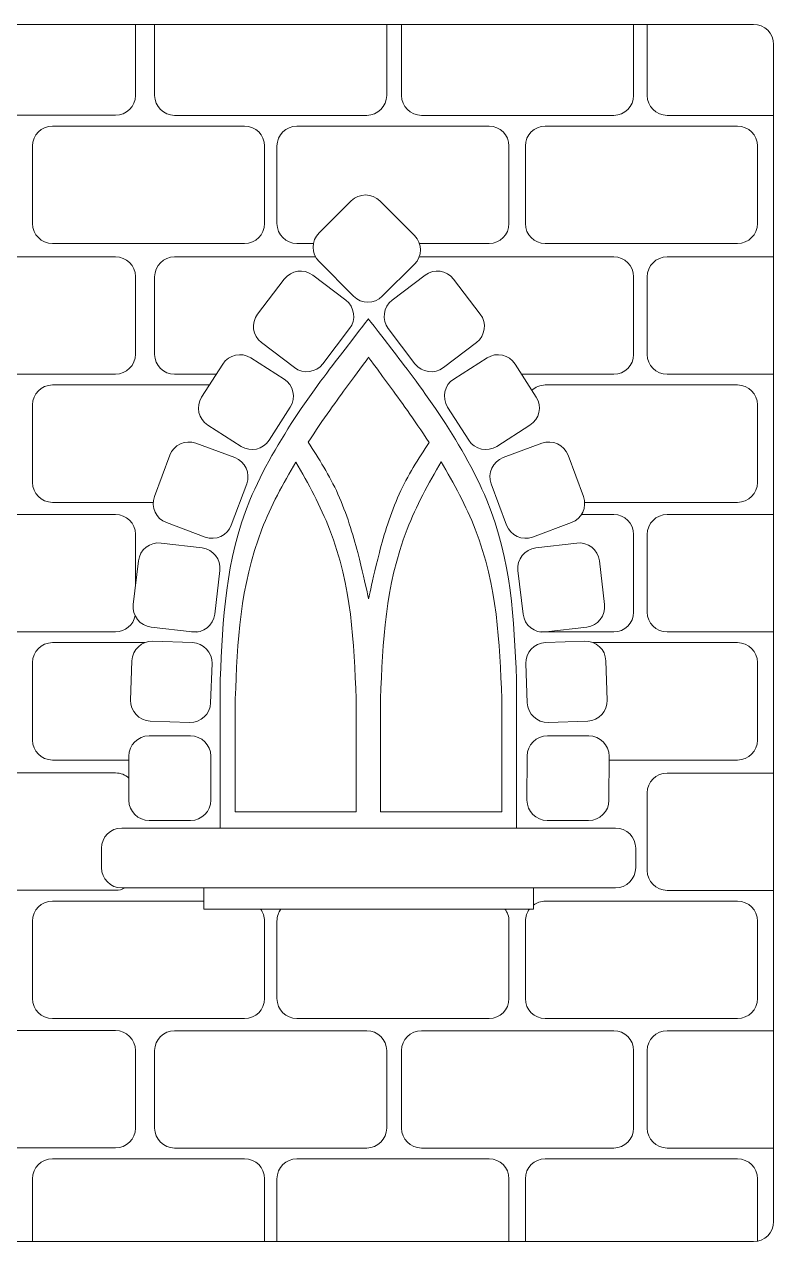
# Model space of a CAD drawing. Header units: millimetres. Extents: x -1420 to -489, y -454 to 898.
# Drawn here: x -964.7 to -780.2, y 289 to 589 of the extents above; entities that cross this region are included whole.
import ezdxf

# ---------------------------------------------------------------- set-up
doc = ezdxf.new("R2010")
doc.units = ezdxf.units.MM
doc.header["$MEASUREMENT"] = 0
doc.layers.add('Layer 1', color=7, linetype='Continuous')

msp = doc.modelspace()

# ---------------------------------------------------------------- linework, layer by layer
at = {"layer": 'Layer 1', "color": 1, "lineweight": 20}
for points, knots in [([(-1175.1605, 588.9537), (-1175.1605, 588.9537), (-785.1605, 588.9537), (-785.1605, 588.9537), (-785.1605, 588.9537), (-782.4066, 588.9537), (-780.1605, 586.7076), (-780.1605, 583.9537), (-780.1605, 583.9537), (-780.1605, 583.9537), (-780.1605, 293.9538), (-780.1605, 293.9538), (-780.1605, 293.9538), (-780.1604, 291.1999), (-782.4066, 288.9537), (-785.1605, 288.9537), (-785.1605, 288.9537), (-785.1605, 288.9537), (-1175.1605, 288.9537), (-1175.1605, 288.9537), (-1175.1605, 288.9537), (-1177.9144, 288.9537), (-1180.1605, 291.1998), (-1180.1605, 293.9537), (-1180.1605, 293.9537), (-1180.1605, 293.9537), (-1180.1605, 583.9537), (-1180.1605, 583.9537), (-1180.1605, 583.9537), (-1180.1605, 586.7076), (-1177.9144, 588.9537), (-1175.1605, 588.9537)], [0, 0, 0, 0, 0.11111111, 0.11111111, 0.11111111, 0.11111111, 0.22222222, 0.22222222, 0.22222222, 0.22222222, 0.33333333, 0.33333333, 0.33333333, 0.33333333, 0.44444444, 0.44444444, 0.44444444, 0.44444444, 0.55555556, 0.55555556, 0.55555556, 0.55555556, 0.66666667, 0.66666667, 0.66666667, 0.66666667, 0.77777778, 0.77777778, 0.77777778, 0.77777778, 1, 1, 1, 1]), ([(-894.7788, 485.9739), (-891.1058, 491.6523), (-887.534, 496.5202), (-885.1006, 499.8365), (-885.1006, 499.8365), (-879.8988, 506.9258), (-879.8987, 506.9258), (-879.8987, 506.9258)], [0, 0, 0, 0, 0.33333333, 0.33333333, 0.33333333, 0.33333333, 1, 1, 1, 1]), ([(-865.0247, 485.9151), (-868.711, 491.6187), (-872.2991, 496.5088), (-874.7409, 499.8365), (-874.7409, 499.8365), (-879.9427, 506.9258), (-879.9428, 506.9258), (-879.9428, 506.9258)], [0, 0, 0, 0, 0.33333333, 0.33333333, 0.33333333, 0.33333333, 1, 1, 1, 1]), ([(-894.7787, 485.9739), (-892.1672, 481.9132), (-889.5555, 477.8525), (-887.456, 473.1764), (-887.456, 473.1764), (-885.3565, 468.5002), (-883.769, 463.2084), (-882.6002, 458.7987), (-882.6002, 458.7987), (-881.4314, 454.389), (-880.6812, 450.8611), (-880.3062, 449.0972), (-880.3062, 449.0972), (-879.9311, 447.3333), (-879.9311, 447.3335), (-879.9311, 447.3335)], [0, 0, 0, 0, 0.2, 0.2, 0.2, 0.2, 0.4, 0.4, 0.4, 0.4, 0.6, 0.6, 0.6, 0.6, 1, 1, 1, 1]), ([(-865.0248, 485.9151), (-867.6559, 481.874), (-870.2871, 477.8329), (-872.3964, 473.1666), (-872.3964, 473.1666), (-874.5057, 468.5002), (-876.0932, 463.2084), (-877.262, 458.7987), (-877.262, 458.7987), (-878.4308, 454.389), (-879.181, 450.8611), (-879.556, 449.0972), (-879.556, 449.0972), (-879.9311, 447.3333), (-879.9311, 447.3335), (-879.9311, 447.3335)], [0, 0, 0, 0, 0.2, 0.2, 0.2, 0.2, 0.4, 0.4, 0.4, 0.4, 0.6, 0.6, 0.6, 0.6, 1, 1, 1, 1]), ([(-912.7483, 422.7358), (-912.2022, 436.6204), (-911.656, 450.5049), (-906.1811, 464.5366), (-906.1811, 464.5366), (-903.9828, 470.1705), (-900.9899, 475.8282), (-897.8583, 481.0411)], [0, 0, 0, 0, 0.33333333, 0.33333333, 0.33333333, 0.33333333, 1, 1, 1, 1]), ([(-882.9683, 422.7358), (-883.5144, 436.6204), (-884.0606, 450.5049), (-889.5355, 464.5366), (-889.5355, 464.5366), (-891.7338, 470.1705), (-894.7267, 475.8282), (-897.8583, 481.0411)], [0, 0, 0, 0, 0.33333333, 0.33333333, 0.33333333, 0.33333333, 1, 1, 1, 1]), ([(-876.9683, 422.7358), (-876.4222, 436.6204), (-875.876, 450.5049), (-870.4011, 464.5366), (-870.4011, 464.5366), (-868.1917, 470.199), (-865.1796, 475.8855), (-862.0307, 481.1202)], [0, 0, 0, 0, 0.33333333, 0.33333333, 0.33333333, 0.33333333, 1, 1, 1, 1]), ([(-847.0932, 422.7358), (-847.6393, 436.6204), (-848.1855, 450.5049), (-853.6604, 464.5366), (-853.6604, 464.5366), (-855.8697, 470.199), (-858.8818, 475.8856), (-862.0307, 481.1202)], [0, 0, 0, 0, 0.33333333, 0.33333333, 0.33333333, 0.33333333, 1, 1, 1, 1])]:
    msp.add_open_spline(points, degree=3, knots=knots, dxfattribs=at)
at = {"layer": 'Layer 1', "lineweight": 20}
for points, knots in [([(-937.3404, 588.9537), (-937.3404, 588.9537), (-937.3404, 571.4451), (-937.3404, 571.4451), (-937.3404, 571.4451), (-937.3404, 568.7463), (-939.5416, 566.5451), (-942.2404, 566.5451), (-942.2404, 566.5451), (-942.2404, 566.5451), (-989.5904, 566.5451), (-989.5904, 566.5451), (-989.5904, 566.5451), (-992.2892, 566.5451), (-994.4903, 568.7462), (-994.4904, 571.445), (-994.4904, 571.445), (-994.4904, 571.445), (-994.4904, 588.9537), (-994.4904, 588.9537)], [0, 0, 0, 0, 0.16666667, 0.16666667, 0.16666667, 0.16666667, 0.33333333, 0.33333333, 0.33333333, 0.33333333, 0.5, 0.5, 0.5, 0.5, 0.66666667, 0.66666667, 0.66666667, 0.66666667, 1, 1, 1, 1]), ([(-875.4558, 588.9537), (-875.4558, 588.9537), (-875.4557, 571.4187), (-875.4557, 571.4187), (-875.4557, 571.4187), (-875.4557, 568.7199), (-877.6569, 566.5187), (-880.3557, 566.5187), (-880.3557, 566.5187), (-880.3557, 566.5187), (-927.7057, 566.5187), (-927.7057, 566.5187), (-927.7057, 566.5187), (-930.4045, 566.5187), (-932.6056, 568.7198), (-932.6057, 571.4186), (-932.6057, 571.4186), (-932.6057, 571.4186), (-932.6057, 588.9537), (-932.6057, 588.9537)], [0, 0, 0, 0, 0.16666667, 0.16666667, 0.16666667, 0.16666667, 0.33333333, 0.33333333, 0.33333333, 0.33333333, 0.5, 0.5, 0.5, 0.5, 0.66666667, 0.66666667, 0.66666667, 0.66666667, 1, 1, 1, 1]), ([(-814.6558, 588.9537), (-814.6558, 588.9537), (-814.6557, 571.4187), (-814.6557, 571.4187), (-814.6557, 571.4187), (-814.6557, 568.7199), (-816.8569, 566.5187), (-819.5557, 566.5187), (-819.5557, 566.5187), (-819.5557, 566.5187), (-866.9057, 566.5187), (-866.9057, 566.5187), (-866.9057, 566.5187), (-869.6045, 566.5187), (-871.8056, 568.7198), (-871.8057, 571.4186), (-871.8057, 571.4186), (-871.8057, 571.4186), (-871.8057, 588.9537), (-871.8057, 588.9537)], [0, 0, 0, 0, 0.16666667, 0.16666667, 0.16666667, 0.16666667, 0.33333333, 0.33333333, 0.33333333, 0.33333333, 0.5, 0.5, 0.5, 0.5, 0.66666667, 0.66666667, 0.66666667, 0.66666667, 1, 1, 1, 1]), ([(-780.1605, 566.5188), (-780.1605, 566.5188), (-806.4043, 566.5188), (-806.4043, 566.5188), (-806.4043, 566.5188), (-809.1031, 566.5188), (-811.3042, 568.7199), (-811.3043, 571.4187), (-811.3043, 571.4187), (-811.3043, 571.4187), (-811.3043, 588.9537), (-811.3043, 588.9537)], [0, 0, 0, 0, 0.25, 0.25, 0.25, 0.25, 0.5, 0.5, 0.5, 0.5, 1, 1, 1, 1]), ([(-957.7904, 563.8729), (-957.7904, 563.8729), (-910.4404, 563.8729), (-910.4404, 563.8729), (-910.4404, 563.8729), (-907.7416, 563.8729), (-905.5404, 561.6717), (-905.5404, 558.9729), (-905.5404, 558.9729), (-905.5404, 558.9729), (-905.5404, 539.8451), (-905.5404, 539.8451), (-905.5404, 539.8451), (-905.5404, 537.1463), (-907.7416, 534.9451), (-910.4404, 534.9451), (-910.4404, 534.9451), (-910.4404, 534.9451), (-957.7904, 534.9451), (-957.7904, 534.9451), (-957.7904, 534.9451), (-960.4892, 534.9451), (-962.6903, 537.1462), (-962.6904, 539.845), (-962.6904, 539.845), (-962.6904, 539.845), (-962.6904, 558.9729), (-962.6904, 558.9729), (-962.6904, 558.9729), (-962.6904, 561.6717), (-960.4892, 563.8729), (-957.7904, 563.8729)], [0, 0, 0, 0, 0.11111111, 0.11111111, 0.11111111, 0.11111111, 0.22222222, 0.22222222, 0.22222222, 0.22222222, 0.33333333, 0.33333333, 0.33333333, 0.33333333, 0.44444444, 0.44444444, 0.44444444, 0.44444444, 0.55555556, 0.55555556, 0.55555556, 0.55555556, 0.66666667, 0.66666667, 0.66666667, 0.66666667, 0.77777778, 0.77777778, 0.77777778, 0.77777778, 1, 1, 1, 1]), ([(-867.4133, 534.9451), (-867.4133, 534.9451), (-850.2404, 534.9451), (-850.2404, 534.9451), (-850.2404, 534.9451), (-847.5416, 534.9451), (-845.3404, 537.1463), (-845.3404, 539.8451), (-845.3404, 539.8451), (-845.3404, 539.8451), (-845.3404, 558.9729), (-845.3404, 558.9729), (-845.3404, 558.9729), (-845.3404, 561.6717), (-847.5416, 563.8729), (-850.2404, 563.8729), (-850.2404, 563.8729), (-850.2404, 563.8729), (-897.5904, 563.8729), (-897.5904, 563.8729), (-897.5904, 563.8729), (-900.2892, 563.8729), (-902.4904, 561.6717), (-902.4904, 558.9729), (-902.4904, 558.9729), (-902.4904, 558.9729), (-902.4904, 539.845), (-902.4904, 539.845), (-902.4904, 539.845), (-902.4903, 537.1462), (-900.2892, 534.9451), (-897.5904, 534.9451), (-897.5904, 534.9451), (-897.5904, 534.9451), (-893.4912, 534.9451), (-893.4912, 534.9451)], [0, 0, 0, 0, 0.1, 0.1, 0.1, 0.1, 0.2, 0.2, 0.2, 0.2, 0.3, 0.3, 0.3, 0.3, 0.4, 0.4, 0.4, 0.4, 0.5, 0.5, 0.5, 0.5, 0.6, 0.6, 0.6, 0.6, 0.7, 0.7, 0.7, 0.7, 0.8, 0.8, 0.8, 0.8, 1, 1, 1, 1]), ([(-836.3904, 563.8729), (-836.3904, 563.8729), (-789.0404, 563.8729), (-789.0404, 563.8729), (-789.0404, 563.8729), (-786.3416, 563.8729), (-784.1404, 561.6717), (-784.1404, 558.9729), (-784.1404, 558.9729), (-784.1404, 558.9729), (-784.1404, 539.8451), (-784.1404, 539.8451), (-784.1404, 539.8451), (-784.1404, 537.1463), (-786.3416, 534.9451), (-789.0404, 534.9451), (-789.0404, 534.9451), (-789.0404, 534.9451), (-836.3904, 534.9451), (-836.3904, 534.9451), (-836.3904, 534.9451), (-839.0892, 534.9451), (-841.2903, 537.1462), (-841.2904, 539.845), (-841.2904, 539.845), (-841.2904, 539.845), (-841.2904, 558.9729), (-841.2904, 558.9729), (-841.2904, 558.9729), (-841.2904, 561.6717), (-839.0892, 563.8729), (-836.3904, 563.8729)], [0, 0, 0, 0, 0.11111111, 0.11111111, 0.11111111, 0.11111111, 0.22222222, 0.22222222, 0.22222222, 0.22222222, 0.33333333, 0.33333333, 0.33333333, 0.33333333, 0.44444444, 0.44444444, 0.44444444, 0.44444444, 0.55555556, 0.55555556, 0.55555556, 0.55555556, 0.66666667, 0.66666667, 0.66666667, 0.66666667, 0.77777778, 0.77777778, 0.77777778, 0.77777778, 1, 1, 1, 1]), ([(-876.5472, 521.933), (-876.5472, 521.933), (-868.627, 529.8332), (-868.627, 529.8332), (-868.627, 529.8332), (-866.6772, 531.778), (-866.6732, 534.9544), (-868.618, 536.9042), (-868.618, 536.9042), (-868.618, 536.9042), (-877.1241, 545.432), (-877.1241, 545.432), (-877.1241, 545.432), (-879.0689, 547.3818), (-882.2455, 547.3858), (-884.1952, 545.4409), (-884.1952, 545.4409), (-884.1952, 545.4409), (-892.1154, 537.5407), (-892.1154, 537.5407), (-892.1154, 537.5407), (-894.0651, 535.5959), (-894.0691, 532.4195), (-892.1243, 530.4697), (-892.1243, 530.4697), (-892.1243, 530.4697), (-883.6182, 521.9419), (-883.6182, 521.9419), (-883.6182, 521.9419), (-881.6734, 519.9921), (-878.497, 519.9882), (-876.5472, 521.933)], [0, 0, 0, 0, 0.11111111, 0.11111111, 0.11111111, 0.11111111, 0.22222222, 0.22222222, 0.22222222, 0.22222222, 0.33333333, 0.33333333, 0.33333333, 0.33333333, 0.44444444, 0.44444444, 0.44444444, 0.44444444, 0.55555556, 0.55555556, 0.55555556, 0.55555556, 0.66666667, 0.66666667, 0.66666667, 0.66666667, 0.77777778, 0.77777778, 0.77777778, 0.77777778, 1, 1, 1, 1]), ([(-989.5904, 531.6729), (-989.5904, 531.6729), (-942.2404, 531.6729), (-942.2404, 531.6729), (-942.2404, 531.6729), (-939.5416, 531.6729), (-937.3404, 529.4717), (-937.3404, 526.7729), (-937.3404, 526.7729), (-937.3404, 526.7729), (-937.3404, 507.6451), (-937.3404, 507.6451), (-937.3404, 507.6451), (-937.3404, 504.9463), (-939.5416, 502.7451), (-942.2404, 502.7451), (-942.2404, 502.7451), (-942.2404, 502.7451), (-989.5904, 502.7451), (-989.5904, 502.7451), (-989.5904, 502.7451), (-992.2892, 502.7451), (-994.4903, 504.9462), (-994.4904, 507.645), (-994.4904, 507.645), (-994.4904, 507.645), (-994.4904, 526.7729), (-994.4904, 526.7729), (-994.4904, 526.7729), (-994.4904, 529.4717), (-992.2892, 531.6729), (-989.5904, 531.6729)], [0, 0, 0, 0, 0.11111111, 0.11111111, 0.11111111, 0.11111111, 0.22222222, 0.22222222, 0.22222222, 0.22222222, 0.33333333, 0.33333333, 0.33333333, 0.33333333, 0.44444444, 0.44444444, 0.44444444, 0.44444444, 0.55555556, 0.55555556, 0.55555556, 0.55555556, 0.66666667, 0.66666667, 0.66666667, 0.66666667, 0.77777778, 0.77777778, 0.77777778, 0.77777778, 1, 1, 1, 1]), ([(-892.9953, 531.6465), (-892.9953, 531.6465), (-927.7057, 531.6465), (-927.7057, 531.6465), (-927.7057, 531.6465), (-930.4045, 531.6465), (-932.6057, 529.4453), (-932.6057, 526.7465), (-932.6057, 526.7465), (-932.6057, 526.7465), (-932.6057, 507.6186), (-932.6057, 507.6186), (-932.6057, 507.6186), (-932.6056, 504.9198), (-930.4045, 502.7187), (-927.7057, 502.7187), (-927.7057, 502.7187), (-927.7057, 502.7187), (-917.4367, 502.7187), (-917.4367, 502.7187)], [0, 0, 0, 0, 0.16666667, 0.16666667, 0.16666667, 0.16666667, 0.33333333, 0.33333333, 0.33333333, 0.33333333, 0.5, 0.5, 0.5, 0.5, 0.66666667, 0.66666667, 0.66666667, 0.66666667, 1, 1, 1, 1]), ([(-842.2297, 502.7187), (-842.2297, 502.7187), (-819.5557, 502.7187), (-819.5557, 502.7187), (-819.5557, 502.7187), (-816.8569, 502.7187), (-814.6557, 504.9199), (-814.6557, 507.6187), (-814.6557, 507.6187), (-814.6557, 507.6187), (-814.6557, 526.7465), (-814.6557, 526.7465), (-814.6557, 526.7465), (-814.6557, 529.4453), (-816.8569, 531.6465), (-819.5557, 531.6465), (-819.5557, 531.6465), (-819.5557, 531.6465), (-866.9057, 531.6465), (-866.9057, 531.6465), (-866.9057, 531.6465), (-867.0997, 531.6465), (-867.2912, 531.6351), (-867.4794, 531.613)], [0, 0, 0, 0, 0.14285714, 0.14285714, 0.14285714, 0.14285714, 0.28571429, 0.28571429, 0.28571429, 0.28571429, 0.42857143, 0.42857143, 0.42857143, 0.42857143, 0.57142857, 0.57142857, 0.57142857, 0.57142857, 0.71428571, 0.71428571, 0.71428571, 0.71428571, 1, 1, 1, 1]), ([(-780.1605, 531.6466), (-780.1605, 531.6466), (-806.4043, 531.6466), (-806.4043, 531.6466), (-806.4043, 531.6466), (-809.1031, 531.6466), (-811.3043, 529.4454), (-811.3043, 526.7466), (-811.3043, 526.7466), (-811.3043, 526.7466), (-811.3043, 507.6187), (-811.3043, 507.6187), (-811.3043, 507.6187), (-811.3042, 504.9199), (-809.1031, 502.7188), (-806.4043, 502.7188), (-806.4043, 502.7188), (-806.4043, 502.7188), (-780.1605, 502.7188), (-780.1605, 502.7188)], [0, 0, 0, 0, 0.16666667, 0.16666667, 0.16666667, 0.16666667, 0.33333333, 0.33333333, 0.33333333, 0.33333333, 0.5, 0.5, 0.5, 0.5, 0.66666667, 0.66666667, 0.66666667, 0.66666667, 1, 1, 1, 1]), ([(-884.5987, 513.9699), (-884.5987, 513.9699), (-891.1757, 505.3154), (-891.1757, 505.3154), (-891.1757, 505.3154), (-892.842, 503.1228), (-895.9892, 502.6936), (-898.1819, 504.3599), (-898.1819, 504.3599), (-898.1819, 504.3599), (-906.2977, 510.5275), (-906.2977, 510.5275), (-906.2977, 510.5275), (-908.4903, 512.1938), (-908.9196, 515.3411), (-907.2533, 517.5337), (-907.2533, 517.5337), (-907.2533, 517.5337), (-900.6764, 526.1881), (-900.6764, 526.1881), (-900.6764, 526.1881), (-899.0101, 528.3808), (-895.8627, 528.8101), (-893.6701, 527.1437), (-893.6701, 527.1437), (-893.6701, 527.1437), (-885.5543, 520.976), (-885.5543, 520.976), (-885.5543, 520.976), (-883.3618, 519.3097), (-882.9325, 516.1625), (-884.5987, 513.9699)], [0, 0, 0, 0, 0.11111111, 0.11111111, 0.11111111, 0.11111111, 0.22222222, 0.22222222, 0.22222222, 0.22222222, 0.33333333, 0.33333333, 0.33333333, 0.33333333, 0.44444444, 0.44444444, 0.44444444, 0.44444444, 0.55555556, 0.55555556, 0.55555556, 0.55555556, 0.66666667, 0.66666667, 0.66666667, 0.66666667, 0.77777778, 0.77777778, 0.77777778, 0.77777778, 1, 1, 1, 1]), ([(-875.0675, 513.9699), (-875.0675, 513.9699), (-868.4905, 505.3154), (-868.4905, 505.3154), (-868.4905, 505.3154), (-866.8242, 503.1228), (-863.677, 502.6936), (-861.4843, 504.3599), (-861.4843, 504.3599), (-861.4843, 504.3599), (-853.3685, 510.5275), (-853.3685, 510.5275), (-853.3685, 510.5275), (-851.1759, 512.1938), (-850.7466, 515.3411), (-852.4129, 517.5337), (-852.4129, 517.5337), (-852.4129, 517.5337), (-858.9898, 526.1881), (-858.9898, 526.1881), (-858.9898, 526.1881), (-860.6561, 528.3808), (-863.8035, 528.8101), (-865.9961, 527.1437), (-865.9961, 527.1437), (-865.9961, 527.1437), (-874.1119, 520.976), (-874.1119, 520.976), (-874.1119, 520.976), (-876.3044, 519.3097), (-876.7337, 516.1625), (-875.0675, 513.9699)], [0, 0, 0, 0, 0.11111111, 0.11111111, 0.11111111, 0.11111111, 0.22222222, 0.22222222, 0.22222222, 0.22222222, 0.33333333, 0.33333333, 0.33333333, 0.33333333, 0.44444444, 0.44444444, 0.44444444, 0.44444444, 0.55555556, 0.55555556, 0.55555556, 0.55555556, 0.66666667, 0.66666667, 0.66666667, 0.66666667, 0.77777778, 0.77777778, 0.77777778, 0.77777778, 1, 1, 1, 1]), ([(-916.4433, 427.5347), (-915.8365, 442.1906), (-915.2296, 456.8465), (-909.1464, 471.6577), (-909.1464, 471.6577), (-903.0632, 486.469), (-891.5034, 501.4355), (-885.7236, 508.9187), (-885.7236, 508.9187), (-879.9438, 516.4019), (-879.9438, 516.4019), (-879.9438, 516.4019)], [0, 0, 0, 0, 0.25, 0.25, 0.25, 0.25, 0.5, 0.5, 0.5, 0.5, 1, 1, 1, 1]), ([(-843.4932, 427.5347), (-844.1, 442.1906), (-844.7069, 456.8465), (-850.7901, 471.6577), (-850.7901, 471.6577), (-856.8733, 486.469), (-868.4331, 501.4355), (-874.2129, 508.9187), (-874.2129, 508.9187), (-879.9927, 516.4019), (-879.9927, 516.4019), (-879.9927, 516.4019)], [0, 0, 0, 0, 0.25, 0.25, 0.25, 0.25, 0.5, 0.5, 0.5, 0.5, 1, 1, 1, 1]), ([(-899.1993, 494.634), (-899.1993, 494.634), (-904.3966, 486.4775), (-904.3966, 486.4775), (-904.3966, 486.4775), (-905.8765, 484.155), (-908.9777, 483.4677), (-911.3002, 484.9476), (-911.3002, 484.9476), (-911.3002, 484.9476), (-919.5016, 490.1735), (-919.5016, 490.1735), (-919.5016, 490.1735), (-921.8241, 491.6534), (-922.5113, 494.7547), (-921.0314, 497.0771), (-921.0314, 497.0771), (-921.0314, 497.0771), (-915.8342, 505.2335), (-915.8342, 505.2335), (-915.8342, 505.2335), (-914.3544, 507.556), (-911.2531, 508.2433), (-908.9306, 506.7634), (-908.9306, 506.7634), (-908.9306, 506.7634), (-900.7292, 501.5375), (-900.7292, 501.5375), (-900.7292, 501.5375), (-898.4068, 500.0576), (-897.7195, 496.9565), (-899.1993, 494.634)], [0, 0, 0, 0, 0.11111111, 0.11111111, 0.11111111, 0.11111111, 0.22222222, 0.22222222, 0.22222222, 0.22222222, 0.33333333, 0.33333333, 0.33333333, 0.33333333, 0.44444444, 0.44444444, 0.44444444, 0.44444444, 0.55555556, 0.55555556, 0.55555556, 0.55555556, 0.66666667, 0.66666667, 0.66666667, 0.66666667, 0.77777778, 0.77777778, 0.77777778, 0.77777778, 1, 1, 1, 1]), ([(-860.4669, 494.634), (-860.4669, 494.634), (-855.2696, 486.4775), (-855.2696, 486.4775), (-855.2696, 486.4775), (-853.7897, 484.155), (-850.6885, 483.4677), (-848.366, 484.9476), (-848.366, 484.9476), (-848.366, 484.9476), (-840.1646, 490.1735), (-840.1646, 490.1735), (-840.1646, 490.1735), (-837.8421, 491.6534), (-837.1549, 494.7547), (-838.6348, 497.0771), (-838.6348, 497.0771), (-838.6348, 497.0771), (-843.832, 505.2335), (-843.832, 505.2335), (-843.832, 505.2335), (-845.3118, 507.556), (-848.4131, 508.2433), (-850.7356, 506.7634), (-850.7356, 506.7634), (-850.7356, 506.7634), (-858.937, 501.5375), (-858.937, 501.5375), (-858.937, 501.5375), (-861.2594, 500.0576), (-861.9467, 496.9565), (-860.4669, 494.634)], [0, 0, 0, 0, 0.11111111, 0.11111111, 0.11111111, 0.11111111, 0.22222222, 0.22222222, 0.22222222, 0.22222222, 0.33333333, 0.33333333, 0.33333333, 0.33333333, 0.44444444, 0.44444444, 0.44444444, 0.44444444, 0.55555556, 0.55555556, 0.55555556, 0.55555556, 0.66666667, 0.66666667, 0.66666667, 0.66666667, 0.77777778, 0.77777778, 0.77777778, 0.77777778, 1, 1, 1, 1]), ([(-919.1225, 500.0729), (-919.1225, 500.0729), (-957.7904, 500.0729), (-957.7904, 500.0729), (-957.7904, 500.0729), (-960.4892, 500.0729), (-962.6904, 497.8717), (-962.6904, 495.1729), (-962.6904, 495.1729), (-962.6904, 495.1729), (-962.6904, 476.045), (-962.6904, 476.045), (-962.6904, 476.045), (-962.6903, 473.3462), (-960.4892, 471.1451), (-957.7904, 471.1451), (-957.7904, 471.1451), (-957.7904, 471.1451), (-932.9586, 471.1451), (-932.9586, 471.1451)], [0, 0, 0, 0, 0.16666667, 0.16666667, 0.16666667, 0.16666667, 0.33333333, 0.33333333, 0.33333333, 0.33333333, 0.5, 0.5, 0.5, 0.5, 0.66666667, 0.66666667, 0.66666667, 0.66666667, 1, 1, 1, 1]), ([(-826.7077, 471.1451), (-826.7077, 471.1451), (-789.0404, 471.1451), (-789.0404, 471.1451), (-789.0404, 471.1451), (-786.3416, 471.1451), (-784.1404, 473.3463), (-784.1404, 476.0451), (-784.1404, 476.0451), (-784.1404, 476.0451), (-784.1404, 495.1729), (-784.1404, 495.1729), (-784.1404, 495.1729), (-784.1404, 497.8717), (-786.3416, 500.0729), (-789.0404, 500.0729), (-789.0404, 500.0729), (-789.0404, 500.0729), (-836.3904, 500.0729), (-836.3904, 500.0729), (-836.3904, 500.0729), (-837.6704, 500.0729), (-838.8386, 499.5776), (-839.7129, 498.7691)], [0, 0, 0, 0, 0.14285714, 0.14285714, 0.14285714, 0.14285714, 0.28571429, 0.28571429, 0.28571429, 0.28571429, 0.42857143, 0.42857143, 0.42857143, 0.42857143, 0.57142857, 0.57142857, 0.57142857, 0.57142857, 0.71428571, 0.71428571, 0.71428571, 0.71428571, 1, 1, 1, 1]), ([(-909.9443, 475.7478), (-909.9443, 475.7478), (-913.7216, 465.5552), (-913.7216, 465.5552), (-913.7216, 465.5552), (-914.6786, 462.9729), (-917.5651, 461.6474), (-920.1475, 462.6044), (-920.1475, 462.6044), (-920.1475, 462.6044), (-929.7057, 466.1465), (-929.7057, 466.1465), (-929.7057, 466.1465), (-932.288, 467.1035), (-933.6136, 469.9901), (-932.6566, 472.5724), (-932.6566, 472.5724), (-932.6566, 472.5724), (-928.8794, 482.7649), (-928.8794, 482.7649), (-928.8794, 482.7649), (-927.9224, 485.3473), (-925.0357, 486.6729), (-922.4534, 485.7159), (-922.4534, 485.7159), (-922.4534, 485.7159), (-912.8952, 482.1736), (-912.8952, 482.1736), (-912.8952, 482.1736), (-910.313, 481.2166), (-908.9874, 478.3301), (-909.9443, 475.7478)], [0, 0, 0, 0, 0.11111111, 0.11111111, 0.11111111, 0.11111111, 0.22222222, 0.22222222, 0.22222222, 0.22222222, 0.33333333, 0.33333333, 0.33333333, 0.33333333, 0.44444444, 0.44444444, 0.44444444, 0.44444444, 0.55555556, 0.55555556, 0.55555556, 0.55555556, 0.66666667, 0.66666667, 0.66666667, 0.66666667, 0.77777778, 0.77777778, 0.77777778, 0.77777778, 1, 1, 1, 1]), ([(-849.7219, 475.7478), (-849.7219, 475.7478), (-845.9446, 465.5552), (-845.9446, 465.5552), (-845.9446, 465.5552), (-844.9876, 462.9729), (-842.1011, 461.6474), (-839.5187, 462.6044), (-839.5187, 462.6044), (-839.5187, 462.6044), (-829.9605, 466.1465), (-829.9605, 466.1465), (-829.9605, 466.1465), (-827.3782, 467.1035), (-826.0526, 469.9901), (-827.0096, 472.5724), (-827.0096, 472.5724), (-827.0096, 472.5724), (-830.7868, 482.7649), (-830.7868, 482.7649), (-830.7868, 482.7649), (-831.7438, 485.3473), (-834.6305, 486.6729), (-837.2128, 485.7159), (-837.2128, 485.7159), (-837.2128, 485.7159), (-846.771, 482.1736), (-846.771, 482.1736), (-846.771, 482.1736), (-849.3532, 481.2166), (-850.6788, 478.3301), (-849.7219, 475.7478)], [0, 0, 0, 0, 0.11111111, 0.11111111, 0.11111111, 0.11111111, 0.22222222, 0.22222222, 0.22222222, 0.22222222, 0.33333333, 0.33333333, 0.33333333, 0.33333333, 0.44444444, 0.44444444, 0.44444444, 0.44444444, 0.55555556, 0.55555556, 0.55555556, 0.55555556, 0.66666667, 0.66666667, 0.66666667, 0.66666667, 0.77777778, 0.77777778, 0.77777778, 0.77777778, 1, 1, 1, 1]), ([(-937.3404, 450.3866), (-937.3404, 450.3866), (-937.3404, 463.2729), (-937.3404, 463.2729), (-937.3404, 463.2729), (-937.3404, 465.9717), (-939.5416, 468.1729), (-942.2404, 468.1729), (-942.2404, 468.1729), (-942.2404, 468.1729), (-989.5904, 468.1729), (-989.5904, 468.1729), (-989.5904, 468.1729), (-992.2892, 468.1729), (-994.4904, 465.9717), (-994.4904, 463.2729), (-994.4904, 463.2729), (-994.4904, 463.2729), (-994.4904, 444.145), (-994.4904, 444.145), (-994.4904, 444.145), (-994.4903, 441.4462), (-992.2892, 439.2451), (-989.5904, 439.2451), (-989.5904, 439.2451), (-989.5904, 439.2451), (-942.2404, 439.2451), (-942.2404, 439.2451), (-942.2404, 439.2451), (-939.8507, 439.2451), (-937.8509, 440.9713), (-937.4244, 443.2403)], [0, 0, 0, 0, 0.11111111, 0.11111111, 0.11111111, 0.11111111, 0.22222222, 0.22222222, 0.22222222, 0.22222222, 0.33333333, 0.33333333, 0.33333333, 0.33333333, 0.44444444, 0.44444444, 0.44444444, 0.44444444, 0.55555556, 0.55555556, 0.55555556, 0.55555556, 0.66666667, 0.66666667, 0.66666667, 0.66666667, 0.77777778, 0.77777778, 0.77777778, 0.77777778, 1, 1, 1, 1]), ([(-837.6165, 439.2187), (-837.6165, 439.2187), (-819.5557, 439.2187), (-819.5557, 439.2187), (-819.5557, 439.2187), (-816.8569, 439.2187), (-814.6557, 441.4199), (-814.6557, 444.1187), (-814.6557, 444.1187), (-814.6557, 444.1187), (-814.6557, 463.2465), (-814.6557, 463.2465), (-814.6557, 463.2465), (-814.6557, 465.9453), (-816.8569, 468.1465), (-819.5557, 468.1465), (-819.5557, 468.1465), (-819.5557, 468.1465), (-827.4864, 468.1464), (-827.4864, 468.1464)], [0, 0, 0, 0, 0.16666667, 0.16666667, 0.16666667, 0.16666667, 0.33333333, 0.33333333, 0.33333333, 0.33333333, 0.5, 0.5, 0.5, 0.5, 0.66666667, 0.66666667, 0.66666667, 0.66666667, 1, 1, 1, 1]), ([(-780.1605, 468.1466), (-780.1605, 468.1466), (-806.4043, 468.1466), (-806.4043, 468.1466), (-806.4043, 468.1466), (-809.1031, 468.1466), (-811.3043, 465.9454), (-811.3043, 463.2466), (-811.3043, 463.2466), (-811.3043, 463.2466), (-811.3043, 444.1187), (-811.3043, 444.1187), (-811.3043, 444.1187), (-811.3042, 441.4199), (-809.1031, 439.2188), (-806.4043, 439.2188), (-806.4043, 439.2188), (-806.4043, 439.2188), (-780.1605, 439.2188), (-780.1605, 439.2188)], [0, 0, 0, 0, 0.16666667, 0.16666667, 0.16666667, 0.16666667, 0.33333333, 0.33333333, 0.33333333, 0.33333333, 0.5, 0.5, 0.5, 0.5, 0.66666667, 0.66666667, 0.66666667, 0.66666667, 1, 1, 1, 1]), ([(-916.5369, 454.3758), (-916.5369, 454.3758), (-917.8093, 443.5805), (-917.8093, 443.5805), (-917.8093, 443.5805), (-918.1317, 440.8456), (-920.6252, 438.878), (-923.3603, 439.2003), (-923.3603, 439.2003), (-923.3603, 439.2003), (-933.4836, 440.3935), (-933.4836, 440.3935), (-933.4836, 440.3935), (-936.2186, 440.7158), (-938.1864, 443.2094), (-937.864, 445.9444), (-937.864, 445.9444), (-937.864, 445.9444), (-936.5916, 456.7395), (-936.5916, 456.7395), (-936.5916, 456.7395), (-936.2693, 459.4746), (-933.7756, 461.4424), (-931.0406, 461.1199), (-931.0406, 461.1199), (-931.0406, 461.1199), (-920.9172, 459.9267), (-920.9172, 459.9267), (-920.9172, 459.9267), (-918.1823, 459.6042), (-916.2146, 457.1108), (-916.5369, 454.3758)], [0, 0, 0, 0, 0.11111111, 0.11111111, 0.11111111, 0.11111111, 0.22222222, 0.22222222, 0.22222222, 0.22222222, 0.33333333, 0.33333333, 0.33333333, 0.33333333, 0.44444444, 0.44444444, 0.44444444, 0.44444444, 0.55555556, 0.55555556, 0.55555556, 0.55555556, 0.66666667, 0.66666667, 0.66666667, 0.66666667, 0.77777778, 0.77777778, 0.77777778, 0.77777778, 1, 1, 1, 1]), ([(-843.1293, 454.3758), (-843.1293, 454.3758), (-841.8569, 443.5805), (-841.8569, 443.5805), (-841.8569, 443.5805), (-841.5345, 440.8456), (-839.041, 438.878), (-836.3059, 439.2003), (-836.3059, 439.2003), (-836.3059, 439.2003), (-826.1826, 440.3935), (-826.1826, 440.3935), (-826.1826, 440.3935), (-823.4476, 440.7158), (-821.4798, 443.2094), (-821.8022, 445.9444), (-821.8022, 445.9444), (-821.8022, 445.9444), (-823.0746, 456.7395), (-823.0746, 456.7395), (-823.0746, 456.7395), (-823.3969, 459.4746), (-825.8906, 461.4424), (-828.6256, 461.1199), (-828.6256, 461.1199), (-828.6256, 461.1199), (-838.749, 459.9267), (-838.749, 459.9267), (-838.749, 459.9267), (-841.4839, 459.6042), (-843.4516, 457.1108), (-843.1293, 454.3758)], [0, 0, 0, 0, 0.11111111, 0.11111111, 0.11111111, 0.11111111, 0.22222222, 0.22222222, 0.22222222, 0.22222222, 0.33333333, 0.33333333, 0.33333333, 0.33333333, 0.44444444, 0.44444444, 0.44444444, 0.44444444, 0.55555556, 0.55555556, 0.55555556, 0.55555556, 0.66666667, 0.66666667, 0.66666667, 0.66666667, 0.77777778, 0.77777778, 0.77777778, 0.77777778, 1, 1, 1, 1]), ([(-875.6253, 442.8402), (-875.5147, 443.2479), (-875.4557, 443.6767), (-875.4557, 444.1187), (-875.4557, 444.1187), (-875.4557, 444.1187), (-875.4557, 444.1744), (-875.4557, 444.1744)], [0, 0, 0, 0, 0.33333333, 0.33333333, 0.33333333, 0.33333333, 1, 1, 1, 1]), ([(-935.0345, 436.5729), (-935.0345, 436.5729), (-957.7904, 436.5729), (-957.7904, 436.5729), (-957.7904, 436.5729), (-960.4892, 436.5729), (-962.6904, 434.3717), (-962.6904, 431.6729), (-962.6904, 431.6729), (-962.6904, 431.6729), (-962.6904, 412.545), (-962.6904, 412.545), (-962.6904, 412.545), (-962.6903, 409.8462), (-960.4892, 407.6451), (-957.7904, 407.6451), (-957.7904, 407.6451), (-957.7904, 407.6451), (-938.9743, 407.6451), (-938.9743, 407.6451)], [0, 0, 0, 0, 0.16666667, 0.16666667, 0.16666667, 0.16666667, 0.33333333, 0.33333333, 0.33333333, 0.33333333, 0.5, 0.5, 0.5, 0.5, 0.66666667, 0.66666667, 0.66666667, 0.66666667, 1, 1, 1, 1]), ([(-918.4769, 431.4108), (-918.4769, 431.4108), (-918.8151, 421.7451), (-918.8151, 421.7451), (-918.8151, 421.7451), (-918.9114, 418.9929), (-921.2346, 416.8266), (-923.9868, 416.9229), (-923.9868, 416.9229), (-923.9868, 416.9229), (-933.7057, 417.2629), (-933.7057, 417.2629), (-933.7057, 417.2629), (-936.458, 417.3592), (-938.6242, 419.6826), (-938.5278, 422.4347), (-938.5278, 422.4347), (-938.5278, 422.4347), (-938.1897, 432.1003), (-938.1897, 432.1003), (-938.1897, 432.1003), (-938.0935, 434.8525), (-935.7702, 437.0188), (-933.018, 436.9225), (-933.018, 436.9225), (-933.018, 436.9225), (-923.2991, 436.5825), (-923.2991, 436.5825), (-923.2991, 436.5825), (-920.5469, 436.4861), (-918.3807, 434.163), (-918.4769, 431.4108)], [0, 0, 0, 0, 0.11111111, 0.11111111, 0.11111111, 0.11111111, 0.22222222, 0.22222222, 0.22222222, 0.22222222, 0.33333333, 0.33333333, 0.33333333, 0.33333333, 0.44444444, 0.44444444, 0.44444444, 0.44444444, 0.55555556, 0.55555556, 0.55555556, 0.55555556, 0.66666667, 0.66666667, 0.66666667, 0.66666667, 0.77777778, 0.77777778, 0.77777778, 0.77777778, 1, 1, 1, 1]), ([(-841.1893, 431.4108), (-841.1893, 431.4108), (-840.8511, 421.7451), (-840.8511, 421.7451), (-840.8511, 421.7451), (-840.7548, 418.9929), (-838.4316, 416.8266), (-835.6794, 416.9229), (-835.6794, 416.9229), (-835.6794, 416.9229), (-825.9605, 417.2629), (-825.9605, 417.2629), (-825.9605, 417.2629), (-823.2082, 417.3592), (-821.042, 419.6826), (-821.1384, 422.4347), (-821.1384, 422.4347), (-821.1384, 422.4347), (-821.4765, 432.1003), (-821.4765, 432.1003), (-821.4765, 432.1003), (-821.5727, 434.8525), (-823.896, 437.0188), (-826.6482, 436.9225), (-826.6482, 436.9225), (-826.6482, 436.9225), (-836.3671, 436.5825), (-836.3671, 436.5825), (-836.3671, 436.5825), (-839.1193, 436.4861), (-841.2855, 434.163), (-841.1893, 431.4108)], [0, 0, 0, 0, 0.11111111, 0.11111111, 0.11111111, 0.11111111, 0.22222222, 0.22222222, 0.22222222, 0.22222222, 0.33333333, 0.33333333, 0.33333333, 0.33333333, 0.44444444, 0.44444444, 0.44444444, 0.44444444, 0.55555556, 0.55555556, 0.55555556, 0.55555556, 0.66666667, 0.66666667, 0.66666667, 0.66666667, 0.77777778, 0.77777778, 0.77777778, 0.77777778, 1, 1, 1, 1]), ([(-820.692, 407.6451), (-820.692, 407.6451), (-789.0404, 407.6451), (-789.0404, 407.6451), (-789.0404, 407.6451), (-786.3416, 407.6451), (-784.1404, 409.8463), (-784.1404, 412.5451), (-784.1404, 412.5451), (-784.1404, 412.5451), (-784.1404, 431.6729), (-784.1404, 431.6729), (-784.1404, 431.6729), (-784.1404, 434.3717), (-786.3416, 436.5729), (-789.0404, 436.5729), (-789.0404, 436.5729), (-789.0404, 436.5729), (-824.6319, 436.5729), (-824.6319, 436.5729)], [0, 0, 0, 0, 0.16666667, 0.16666667, 0.16666667, 0.16666667, 0.33333333, 0.33333333, 0.33333333, 0.33333333, 0.5, 0.5, 0.5, 0.5, 0.66666667, 0.66666667, 0.66666667, 0.66666667, 1, 1, 1, 1]), ([(-918.7831, 408.6355), (-918.7831, 408.6355), (-918.7576, 397.7655), (-918.7576, 397.7655), (-918.7576, 397.7655), (-918.7512, 395.0116), (-920.992, 392.7604), (-923.746, 392.7539), (-923.746, 392.7539), (-923.746, 392.7539), (-933.9394, 392.73), (-933.9394, 392.73), (-933.9394, 392.73), (-936.6933, 392.7236), (-938.9446, 394.9644), (-938.951, 397.7183), (-938.951, 397.7183), (-938.951, 397.7183), (-938.9765, 408.5882), (-938.9765, 408.5882), (-938.9765, 408.5882), (-938.983, 411.3421), (-936.7421, 413.5936), (-933.9881, 413.5999), (-933.9881, 413.5999), (-933.9881, 413.5999), (-923.7947, 413.6237), (-923.7947, 413.6237), (-923.7947, 413.6237), (-921.0409, 413.63), (-918.7896, 411.3893), (-918.7831, 408.6355)], [0, 0, 0, 0, 0.11111111, 0.11111111, 0.11111111, 0.11111111, 0.22222222, 0.22222222, 0.22222222, 0.22222222, 0.33333333, 0.33333333, 0.33333333, 0.33333333, 0.44444444, 0.44444444, 0.44444444, 0.44444444, 0.55555556, 0.55555556, 0.55555556, 0.55555556, 0.66666667, 0.66666667, 0.66666667, 0.66666667, 0.77777778, 0.77777778, 0.77777778, 0.77777778, 1, 1, 1, 1]), ([(-840.8831, 408.6355), (-840.8831, 408.6355), (-840.9086, 397.7655), (-840.9086, 397.7655), (-840.9086, 397.7655), (-840.915, 395.0116), (-838.6742, 392.7604), (-835.9202, 392.7539), (-835.9202, 392.7539), (-835.9202, 392.7539), (-825.7268, 392.73), (-825.7268, 392.73), (-825.7268, 392.73), (-822.9729, 392.7236), (-820.7216, 394.9644), (-820.7152, 397.7183), (-820.7152, 397.7183), (-820.7152, 397.7183), (-820.6897, 408.5882), (-820.6897, 408.5882), (-820.6897, 408.5882), (-820.6832, 411.3421), (-822.9241, 413.5936), (-825.6781, 413.5999), (-825.6781, 413.5999), (-825.6781, 413.5999), (-835.8715, 413.6237), (-835.8715, 413.6237), (-835.8715, 413.6237), (-838.6253, 413.63), (-840.8766, 411.3893), (-840.8831, 408.6355)], [0, 0, 0, 0, 0.11111111, 0.11111111, 0.11111111, 0.11111111, 0.22222222, 0.22222222, 0.22222222, 0.22222222, 0.33333333, 0.33333333, 0.33333333, 0.33333333, 0.44444444, 0.44444444, 0.44444444, 0.44444444, 0.55555556, 0.55555556, 0.55555556, 0.55555556, 0.66666667, 0.66666667, 0.66666667, 0.66666667, 0.77777778, 0.77777778, 0.77777778, 0.77777778, 1, 1, 1, 1]), ([(-938.9639, 403.2111), (-939.833, 403.9947), (-940.9828, 404.4729), (-942.2404, 404.4729), (-942.2404, 404.4729), (-942.2404, 404.4729), (-989.5904, 404.4729), (-989.5904, 404.4729), (-989.5904, 404.4729), (-992.2892, 404.4729), (-994.4904, 402.2717), (-994.4904, 399.5729), (-994.4904, 399.5729), (-994.4904, 399.5729), (-994.4904, 380.445), (-994.4904, 380.445), (-994.4904, 380.445), (-994.4903, 377.7462), (-992.2892, 375.5451), (-989.5904, 375.5451), (-989.5904, 375.5451), (-989.5904, 375.5451), (-942.2404, 375.5451), (-942.2404, 375.5451), (-942.2404, 375.5451), (-941.4061, 375.5451), (-940.6191, 375.7556), (-939.9302, 376.126)], [0, 0, 0, 0, 0.125, 0.125, 0.125, 0.125, 0.25, 0.25, 0.25, 0.25, 0.375, 0.375, 0.375, 0.375, 0.5, 0.5, 0.5, 0.5, 0.625, 0.625, 0.625, 0.625, 0.75, 0.75, 0.75, 0.75, 1, 1, 1, 1]), ([(-780.1605, 404.4466), (-780.1605, 404.4466), (-806.4043, 404.4466), (-806.4043, 404.4466), (-806.4043, 404.4466), (-809.1031, 404.4466), (-811.3043, 402.2454), (-811.3043, 399.5466), (-811.3043, 399.5466), (-811.3043, 399.5466), (-811.3043, 380.4187), (-811.3043, 380.4187), (-811.3043, 380.4187), (-811.3042, 377.7199), (-809.1031, 375.5188), (-806.4043, 375.5188), (-806.4043, 375.5188), (-806.4043, 375.5188), (-780.1605, 375.5188), (-780.1605, 375.5188)], [0, 0, 0, 0, 0.16666667, 0.16666667, 0.16666667, 0.16666667, 0.33333333, 0.33333333, 0.33333333, 0.33333333, 0.5, 0.5, 0.5, 0.5, 0.66666667, 0.66666667, 0.66666667, 0.66666667, 1, 1, 1, 1]), ([(-940.7139, 390.8872), (-940.7139, 390.8872), (-819.1276, 390.8872), (-819.1276, 390.8872), (-819.1276, 390.8872), (-816.3737, 390.8872), (-814.1276, 388.6411), (-814.1276, 385.8872), (-814.1276, 385.8872), (-814.1276, 385.8872), (-814.1276, 381.126), (-814.1276, 381.126), (-814.1276, 381.126), (-814.1276, 378.3721), (-816.3737, 376.1261), (-819.1276, 376.1261), (-819.1276, 376.1261), (-819.1276, 376.1261), (-940.7139, 376.126), (-940.7139, 376.126), (-940.7139, 376.126), (-943.4678, 376.126), (-945.7139, 378.3721), (-945.7139, 381.126), (-945.7139, 381.126), (-945.7139, 381.126), (-945.7139, 385.8872), (-945.7139, 385.8872), (-945.7139, 385.8872), (-945.7139, 388.6411), (-943.4678, 390.8872), (-940.7139, 390.8872)], [0, 0, 0, 0, 0.11111111, 0.11111111, 0.11111111, 0.11111111, 0.22222222, 0.22222222, 0.22222222, 0.22222222, 0.33333333, 0.33333333, 0.33333333, 0.33333333, 0.44444444, 0.44444444, 0.44444444, 0.44444444, 0.55555556, 0.55555556, 0.55555556, 0.55555556, 0.66666667, 0.66666667, 0.66666667, 0.66666667, 0.77777778, 0.77777778, 0.77777778, 0.77777778, 1, 1, 1, 1]), ([(-920.5344, 372.8729), (-920.5344, 372.8729), (-957.7904, 372.8729), (-957.7904, 372.8729), (-957.7904, 372.8729), (-960.4892, 372.8729), (-962.6904, 370.6717), (-962.6904, 367.9729), (-962.6904, 367.9729), (-962.6904, 367.9729), (-962.6904, 348.845), (-962.6904, 348.845), (-962.6904, 348.845), (-962.6903, 346.1462), (-960.4892, 343.9451), (-957.7904, 343.9451), (-957.7904, 343.9451), (-957.7904, 343.9451), (-910.4404, 343.9451), (-910.4404, 343.9451), (-910.4404, 343.9451), (-907.7416, 343.9451), (-905.5404, 346.1463), (-905.5404, 348.8451), (-905.5404, 348.8451), (-905.5404, 348.8451), (-905.5404, 367.9729), (-905.5404, 367.9729), (-905.5404, 367.9729), (-905.5404, 369.0805), (-905.9112, 370.1046), (-906.535, 370.9267)], [0, 0, 0, 0, 0.11111111, 0.11111111, 0.11111111, 0.11111111, 0.22222222, 0.22222222, 0.22222222, 0.22222222, 0.33333333, 0.33333333, 0.33333333, 0.33333333, 0.44444444, 0.44444444, 0.44444444, 0.44444444, 0.55555556, 0.55555556, 0.55555556, 0.55555556, 0.66666667, 0.66666667, 0.66666667, 0.66666667, 0.77777778, 0.77777778, 0.77777778, 0.77777778, 1, 1, 1, 1]), ([(-840.2957, 370.9268), (-840.9195, 370.1045), (-841.2904, 369.0806), (-841.2904, 367.9729), (-841.2904, 367.9729), (-841.2904, 367.9729), (-841.2904, 348.845), (-841.2904, 348.845), (-841.2904, 348.845), (-841.2903, 346.1462), (-839.0892, 343.9451), (-836.3904, 343.9451), (-836.3904, 343.9451), (-836.3904, 343.9451), (-789.0404, 343.9451), (-789.0404, 343.9451), (-789.0404, 343.9451), (-786.3416, 343.9451), (-784.1404, 346.1463), (-784.1404, 348.8451), (-784.1404, 348.8451), (-784.1404, 348.8451), (-784.1404, 367.9729), (-784.1404, 367.9729), (-784.1404, 367.9729), (-784.1404, 370.6717), (-786.3416, 372.8729), (-789.0404, 372.8729), (-789.0404, 372.8729), (-789.0404, 372.8729), (-836.3904, 372.8729), (-836.3904, 372.8729), (-836.3904, 372.8729), (-837.4816, 372.8729), (-838.4915, 372.5131), (-839.3073, 371.906)], [0, 0, 0, 0, 0.1, 0.1, 0.1, 0.1, 0.2, 0.2, 0.2, 0.2, 0.3, 0.3, 0.3, 0.3, 0.4, 0.4, 0.4, 0.4, 0.5, 0.5, 0.5, 0.5, 0.6, 0.6, 0.6, 0.6, 0.7, 0.7, 0.7, 0.7, 0.8, 0.8, 0.8, 0.8, 1, 1, 1, 1]), ([(-846.335, 370.9267), (-845.7112, 370.1046), (-845.3404, 369.0805), (-845.3404, 367.9729), (-845.3404, 367.9729), (-845.3404, 367.9729), (-845.3404, 348.8451), (-845.3404, 348.8451), (-845.3404, 348.8451), (-845.3404, 346.1463), (-847.5416, 343.9451), (-850.2404, 343.9451), (-850.2404, 343.9451), (-850.2404, 343.9451), (-897.5904, 343.9451), (-897.5904, 343.9451), (-897.5904, 343.9451), (-900.2892, 343.9451), (-902.4903, 346.1462), (-902.4904, 348.845), (-902.4904, 348.845), (-902.4904, 348.845), (-902.4904, 367.9729), (-902.4904, 367.9729), (-902.4904, 367.9729), (-902.4904, 369.0806), (-902.1196, 370.1046), (-901.4958, 370.9267)], [0, 0, 0, 0, 0.125, 0.125, 0.125, 0.125, 0.25, 0.25, 0.25, 0.25, 0.375, 0.375, 0.375, 0.375, 0.5, 0.5, 0.5, 0.5, 0.625, 0.625, 0.625, 0.625, 0.75, 0.75, 0.75, 0.75, 1, 1, 1, 1]), ([(-989.5904, 340.9729), (-989.5904, 340.9729), (-942.2404, 340.9729), (-942.2404, 340.9729), (-942.2404, 340.9729), (-939.5416, 340.9729), (-937.3404, 338.7717), (-937.3404, 336.0729), (-937.3404, 336.0729), (-937.3404, 336.0729), (-937.3404, 316.9451), (-937.3404, 316.9451), (-937.3404, 316.9451), (-937.3404, 314.2463), (-939.5416, 312.0451), (-942.2404, 312.0451), (-942.2404, 312.0451), (-942.2404, 312.0451), (-989.5904, 312.0451), (-989.5904, 312.0451), (-989.5904, 312.0451), (-992.2892, 312.0451), (-994.4903, 314.2462), (-994.4904, 316.945), (-994.4904, 316.945), (-994.4904, 316.945), (-994.4904, 336.0729), (-994.4904, 336.0729), (-994.4904, 336.0729), (-994.4904, 338.7717), (-992.2892, 340.9729), (-989.5904, 340.9729)], [0, 0, 0, 0, 0.11111111, 0.11111111, 0.11111111, 0.11111111, 0.22222222, 0.22222222, 0.22222222, 0.22222222, 0.33333333, 0.33333333, 0.33333333, 0.33333333, 0.44444444, 0.44444444, 0.44444444, 0.44444444, 0.55555556, 0.55555556, 0.55555556, 0.55555556, 0.66666667, 0.66666667, 0.66666667, 0.66666667, 0.77777778, 0.77777778, 0.77777778, 0.77777778, 1, 1, 1, 1]), ([(-927.7057, 340.9465), (-927.7057, 340.9465), (-880.3557, 340.9465), (-880.3557, 340.9465), (-880.3557, 340.9465), (-877.6569, 340.9465), (-875.4557, 338.7453), (-875.4557, 336.0465), (-875.4557, 336.0465), (-875.4557, 336.0465), (-875.4557, 316.9187), (-875.4557, 316.9187), (-875.4557, 316.9187), (-875.4557, 314.2199), (-877.6569, 312.0187), (-880.3557, 312.0187), (-880.3557, 312.0187), (-880.3557, 312.0187), (-927.7057, 312.0187), (-927.7057, 312.0187), (-927.7057, 312.0187), (-930.4045, 312.0187), (-932.6056, 314.2198), (-932.6057, 316.9186), (-932.6057, 316.9186), (-932.6057, 316.9186), (-932.6057, 336.0465), (-932.6057, 336.0465), (-932.6057, 336.0465), (-932.6057, 338.7453), (-930.4045, 340.9465), (-927.7057, 340.9465)], [0, 0, 0, 0, 0.11111111, 0.11111111, 0.11111111, 0.11111111, 0.22222222, 0.22222222, 0.22222222, 0.22222222, 0.33333333, 0.33333333, 0.33333333, 0.33333333, 0.44444444, 0.44444444, 0.44444444, 0.44444444, 0.55555556, 0.55555556, 0.55555556, 0.55555556, 0.66666667, 0.66666667, 0.66666667, 0.66666667, 0.77777778, 0.77777778, 0.77777778, 0.77777778, 1, 1, 1, 1]), ([(-866.9057, 340.9465), (-866.9057, 340.9465), (-819.5557, 340.9465), (-819.5557, 340.9465), (-819.5557, 340.9465), (-816.8569, 340.9465), (-814.6557, 338.7453), (-814.6557, 336.0465), (-814.6557, 336.0465), (-814.6557, 336.0465), (-814.6557, 316.9187), (-814.6557, 316.9187), (-814.6557, 316.9187), (-814.6557, 314.2199), (-816.8569, 312.0187), (-819.5557, 312.0187), (-819.5557, 312.0187), (-819.5557, 312.0187), (-866.9057, 312.0187), (-866.9057, 312.0187), (-866.9057, 312.0187), (-869.6045, 312.0187), (-871.8056, 314.2198), (-871.8057, 316.9186), (-871.8057, 316.9186), (-871.8057, 316.9186), (-871.8057, 336.0465), (-871.8057, 336.0465), (-871.8057, 336.0465), (-871.8057, 338.7453), (-869.6045, 340.9465), (-866.9057, 340.9465)], [0, 0, 0, 0, 0.11111111, 0.11111111, 0.11111111, 0.11111111, 0.22222222, 0.22222222, 0.22222222, 0.22222222, 0.33333333, 0.33333333, 0.33333333, 0.33333333, 0.44444444, 0.44444444, 0.44444444, 0.44444444, 0.55555556, 0.55555556, 0.55555556, 0.55555556, 0.66666667, 0.66666667, 0.66666667, 0.66666667, 0.77777778, 0.77777778, 0.77777778, 0.77777778, 1, 1, 1, 1]), ([(-780.1605, 340.9466), (-780.1605, 340.9466), (-806.4043, 340.9466), (-806.4043, 340.9466), (-806.4043, 340.9466), (-809.1031, 340.9466), (-811.3043, 338.7454), (-811.3043, 336.0466), (-811.3043, 336.0466), (-811.3043, 336.0466), (-811.3043, 316.9187), (-811.3043, 316.9187), (-811.3043, 316.9187), (-811.3042, 314.2199), (-809.1031, 312.0188), (-806.4043, 312.0188), (-806.4043, 312.0188), (-806.4043, 312.0188), (-780.1605, 312.0188), (-780.1605, 312.0188)], [0, 0, 0, 0, 0.16666667, 0.16666667, 0.16666667, 0.16666667, 0.33333333, 0.33333333, 0.33333333, 0.33333333, 0.5, 0.5, 0.5, 0.5, 0.66666667, 0.66666667, 0.66666667, 0.66666667, 1, 1, 1, 1]), ([(-905.5404, 288.9537), (-905.5404, 288.9537), (-905.5404, 304.4729), (-905.5404, 304.4729), (-905.5404, 304.4729), (-905.5404, 307.1717), (-907.7416, 309.3729), (-910.4404, 309.3729), (-910.4404, 309.3729), (-910.4404, 309.3729), (-957.7904, 309.3729), (-957.7904, 309.3729), (-957.7904, 309.3729), (-960.4892, 309.3729), (-962.6904, 307.1717), (-962.6904, 304.4729), (-962.6904, 304.4729), (-962.6904, 304.4729), (-962.6904, 288.9537), (-962.6904, 288.9537)], [0, 0, 0, 0, 0.16666667, 0.16666667, 0.16666667, 0.16666667, 0.33333333, 0.33333333, 0.33333333, 0.33333333, 0.5, 0.5, 0.5, 0.5, 0.66666667, 0.66666667, 0.66666667, 0.66666667, 1, 1, 1, 1]), ([(-845.3404, 288.9537), (-845.3404, 288.9537), (-845.3404, 304.4729), (-845.3404, 304.4729), (-845.3404, 304.4729), (-845.3404, 307.1717), (-847.5416, 309.3729), (-850.2404, 309.3729), (-850.2404, 309.3729), (-850.2404, 309.3729), (-897.5904, 309.3729), (-897.5904, 309.3729), (-897.5904, 309.3729), (-900.2892, 309.3729), (-902.4904, 307.1717), (-902.4904, 304.4729), (-902.4904, 304.4729), (-902.4904, 304.4729), (-902.4904, 288.9537), (-902.4904, 288.9537)], [0, 0, 0, 0, 0.16666667, 0.16666667, 0.16666667, 0.16666667, 0.33333333, 0.33333333, 0.33333333, 0.33333333, 0.5, 0.5, 0.5, 0.5, 0.66666667, 0.66666667, 0.66666667, 0.66666667, 1, 1, 1, 1]), ([(-784.1404, 288.9537), (-784.1404, 288.9537), (-784.1404, 304.4729), (-784.1404, 304.4729), (-784.1404, 304.4729), (-784.1404, 307.1717), (-786.3416, 309.3729), (-789.0404, 309.3729), (-789.0404, 309.3729), (-789.0404, 309.3729), (-836.3904, 309.3729), (-836.3904, 309.3729), (-836.3904, 309.3729), (-839.0892, 309.3729), (-841.2904, 307.1717), (-841.2904, 304.4729), (-841.2904, 304.4729), (-841.2904, 304.4729), (-841.2904, 288.9537), (-841.2904, 288.9537)], [0, 0, 0, 0, 0.16666667, 0.16666667, 0.16666667, 0.16666667, 0.33333333, 0.33333333, 0.33333333, 0.33333333, 0.5, 0.5, 0.5, 0.5, 0.66666667, 0.66666667, 0.66666667, 0.66666667, 1, 1, 1, 1])]:
    msp.add_open_spline(points, degree=3, knots=knots, dxfattribs=at)
for points in [[(-879.9428, 506.9258), (-879.9428, 506.9258), (-879.9428, 506.8657), (-879.9428, 506.8657)], [(-923.5165, 439.2187), (-923.5165, 439.2187), (-922.05, 439.2187), (-922.05, 439.2187)], [(-916.4433, 390.9066), (-916.4433, 390.9066), (-916.4433, 427.5347), (-916.4433, 427.5347)], [(-843.4932, 427.5347), (-843.4932, 427.5347), (-843.4932, 390.9066), (-843.4932, 390.9066)], [(-920.5344, 370.9267), (-920.5344, 370.9267), (-920.5344, 376.1454), (-920.5344, 376.1454)], [(-839.3073, 370.9267), (-839.3073, 370.9267), (-839.3073, 376.1454), (-839.3073, 376.1454)], [(-920.5344, 370.9267), (-920.5344, 370.9267), (-839.3073, 370.9267), (-839.3073, 370.9267)]]:
    msp.add_open_spline(points, degree=3, dxfattribs=at)
at = {"layer": 'Layer 1', "color": 1, "lineweight": 20}
for points in [[(-912.7483, 394.9066), (-912.7483, 394.9066), (-912.7483, 422.7358), (-912.7483, 422.7358)], [(-882.9683, 422.7358), (-882.9683, 422.7358), (-882.9683, 394.9066), (-882.9683, 394.9066)], [(-876.9683, 394.9066), (-876.9683, 394.9066), (-876.9683, 422.7358), (-876.9683, 422.7358)], [(-847.0932, 422.7358), (-847.0932, 422.7358), (-847.0932, 394.9066), (-847.0932, 394.9066)], [(-912.7483, 394.9066), (-912.7483, 394.9066), (-882.9683, 394.9066), (-882.9683, 394.9066)], [(-876.9683, 394.9066), (-876.9683, 394.9066), (-847.0932, 394.9066), (-847.0932, 394.9066)]]:
    msp.add_open_spline(points, degree=3, dxfattribs=at)

doc.saveas('drawing.dxf')
